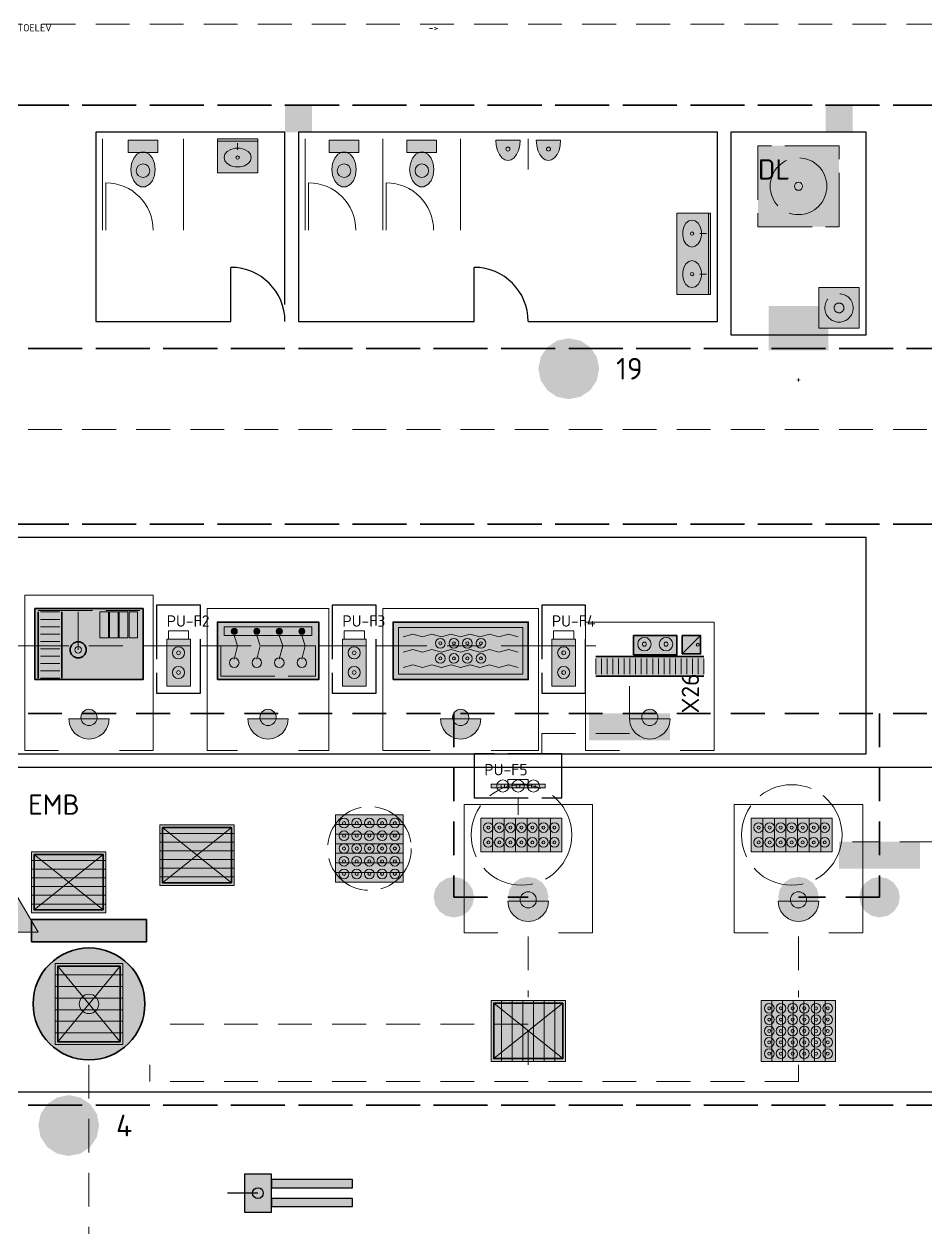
# Model space of a CAD drawing. Header units: millimetres. Extents: x 0 to 1189, y 0 to 841.
# Drawn here: x 534.7 to 601.4, y 494.9 to 584 of the extents above; entities that cross this region are included whole.
import ezdxf
from ezdxf.enums import TextEntityAlignment as Align

# ---------------------------------------------------------------- set-up
doc = ezdxf.new("R2010")
doc.units = ezdxf.units.MM
doc.linetypes.add('FLUJO-TRAZOS', pattern=[4, 2.5, -1.5])
doc.linetypes.add('IRAM-E-TRAZOS', pattern=[5, 4, -1])
for name, color, linetype, lineweight in [('A-ABERTURA', 7, 'CONTINUOUS', 25), ('A-COLUMNA', 7, 'CONTINUOUS', 50), ('A-EQUIPO-FINO', 8, 'CONTINUOUS', 13), ('A-EQUIPO-OCULTO', 8, 'IRAM-E-TRAZOS', 13), ('A-EQUIPO-RELLENO', 9, 'CONTINUOUS', 13), ('A-LOCAL', 7, 'CONTINUOUS', 25), ('A-OPERARIO', 6, 'CONTINUOUS', 18), ('A-SECTOR', 1, 'CONTINUOUS', 25), ('A-SECTOR-TXT', 1, 'CONTINUOUS', 25), ('A-SEGURIDAD', 1, 'IRAM-E-TRAZOS', 18), ('A-TEXTO', 7, 'CONTINUOUS', 18), ('A-VEHICULO', 40, 'CONTINUOUS', 25), ('F-PERSONAL', 6, 'FLUJO-TRAZOS', 35), ('F-RET', 8, 'FLUJO-TRAZOS', 18), ('S-INCENDIO', 1, 'CONTINUOUS', 25), ('S-SENAL', 7, 'CONTINUOUS', 18)]:
    doc.layers.add(name, color=color, linetype=linetype, lineweight=lineweight)
for name, color, linetype, lineweight, true_color in [('A-AREA-TRABAJO', 30, 'CONTINUOUS', 13, 0xeb963c), ('A-EQUIPO', 30, 'CONTINUOUS', 35, 0xe67800), ('A-MOBILIARIO', 8, 'CONTINUOUS', 18, 0x50505a), ('A-PASILLO', 2, 'IRAM-E-TRAZOS', 35, 0xd7a500), ('A-PULMON', 6, 'IRAM-E-TRAZOS', 25, 0xdc00c8), ('A-SENDA', 2, 'CONTINUOUS', 25, 0xd7a500)]:
    doc.layers.add(name, color=color, linetype=linetype, lineweight=lineweight, true_color=true_color)
doc.styles.add('ISO3098', font='isocpeur.ttf')

msp = doc.modelspace()

# ---------------------------------------------------------------- hatches: boundary and pattern name
at = {"layer": 'A-COLUMNA', "true_color": 0x000000}
h = msp.add_hatch(color=7, dxfattribs=at)
h.dxf.hatch_style = 1
h.paths.add_polyline_path([(554, 576), (556, 576), (556, 578), (554, 578)])
h = msp.add_hatch(color=7, dxfattribs=at)
h.dxf.hatch_style = 1
h.paths.add_polyline_path([(594, 576), (596, 576), (596, 578), (594, 578)])
at = {"layer": 'A-EQUIPO-RELLENO', "true_color": 0xf8f8fc}
h = msp.add_hatch(color=7, dxfattribs=at)
h.dxf.hatch_style = 1
h.paths.add_polyline_path([(549, 573), (552, 573), (552, 575.5), (549, 575.5)])
h = msp.add_hatch(color=7, dxfattribs=at)
h.dxf.hatch_style = 1
h.paths.add_polyline_path([(542.4, 574.5), (544.6, 574.5), (544.6, 575.4), (542.4, 575.4)])
h = msp.add_hatch(color=7, dxfattribs=at)
h.dxf.hatch_style = 1
h.paths.add_polyline_path([(557.275, 574.5), (559.475, 574.5), (559.475, 575.4), (557.275, 575.4)])
h = msp.add_hatch(color=7, dxfattribs=at)
h.dxf.hatch_style = 1
h.paths.add_polyline_path([(563.025, 574.5), (565.225, 574.5), (565.225, 575.4), (563.025, 575.4)])
h = msp.add_hatch(color=7, dxfattribs=at)
h.dxf.hatch_style = 1
h.paths.add_polyline_path([(571.4, 575.4), (571.369, 575.012), (571.279, 574.65), (571.136, 574.339), (570.95, 574.101), (570.733, 573.951), (570.5, 573.9), (570.267, 573.951), (570.05, 574.101), (569.864, 574.339), (569.721, 574.65), (569.631, 575.012), (569.6, 575.4)])
h = msp.add_hatch(color=7, dxfattribs=at)
h.dxf.hatch_style = 1
h.paths.add_polyline_path([(574.4, 575.4), (574.369, 575.012), (574.279, 574.65), (574.136, 574.339), (573.95, 574.101), (573.733, 573.951), (573.5, 573.9), (573.267, 573.951), (573.05, 574.101), (572.864, 574.339), (572.721, 574.65), (572.631, 575.012), (572.6, 575.4)])
at = {"layer": 'A-EQUIPO-RELLENO', "true_color": 0xd6ecd6}
h = msp.add_hatch(color=7, dxfattribs=at)
h.dxf.hatch_style = 1
h.paths.add_polyline_path([(589, 569), (595, 569), (595, 575), (589, 575)])
at = {"layer": 'A-EQUIPO-RELLENO', "true_color": 0xf8f8fc}
h = msp.add_hatch(color=7, dxfattribs=at)
h.dxf.hatch_style = 1
h.paths.add_polyline_path([(544.4, 573.25), (544.346, 573.695), (544.189, 574.086), (543.95, 574.376), (543.656, 574.53), (543.344, 574.53), (543.05, 574.376), (542.811, 574.086), (542.654, 573.695), (542.6, 573.25), (542.654, 572.805), (542.811, 572.414), (543.05, 572.124), (543.344, 571.97), (543.656, 571.97), (543.95, 572.124), (544.189, 572.414), (544.346, 572.805), (544.4, 573.25)])
h = msp.add_hatch(color=7, dxfattribs=at)
h.dxf.hatch_style = 1
h.paths.add_polyline_path([(559.275, 573.25), (559.221, 573.695), (559.064, 574.086), (558.825, 574.376), (558.531, 574.53), (558.219, 574.53), (557.925, 574.376), (557.686, 574.086), (557.529, 573.695), (557.475, 573.25), (557.529, 572.805), (557.686, 572.414), (557.925, 572.124), (558.219, 571.97), (558.531, 571.97), (558.825, 572.124), (559.064, 572.414), (559.221, 572.805), (559.275, 573.25)])
h = msp.add_hatch(color=7, dxfattribs=at)
h.dxf.hatch_style = 1
h.paths.add_polyline_path([(565.025, 573.25), (564.971, 573.695), (564.814, 574.086), (564.575, 574.376), (564.281, 574.53), (563.969, 574.53), (563.675, 574.376), (563.436, 574.086), (563.279, 573.695), (563.225, 573.25), (563.279, 572.805), (563.436, 572.414), (563.675, 572.124), (563.969, 571.97), (564.281, 571.97), (564.575, 572.124), (564.814, 572.414), (564.971, 572.805), (565.025, 573.25)])
h = msp.add_hatch(color=7, dxfattribs=at)
h.dxf.hatch_style = 1
h.paths.add_polyline_path([(583, 570), (583, 564), (585.5, 564), (585.5, 570)])
at = {"layer": 'A-EQUIPO-RELLENO', "true_color": 0xd6ecd6}
h = msp.add_hatch(color=7, dxfattribs=at)
h.dxf.hatch_style = 1
h.paths.add_polyline_path([(593.5, 564.5), (593.5, 561.5), (596.5, 561.5), (596.5, 564.5)])
at = {"layer": 'A-EQUIPO-RELLENO', "true_color": 0xeedec0}
h = msp.add_hatch(color=7, dxfattribs=at)
h.dxf.hatch_style = 1
h.paths.add_polyline_path([(535.5, 535.5), (543.5, 535.5), (543.5, 540.75), (535.5, 540.75)])
at = {"layer": 'A-EQUIPO-RELLENO', "true_color": 0xeeeeee}
h = msp.add_hatch(color=7, dxfattribs=at)
h.dxf.hatch_style = 1
h.paths.add_polyline_path([(535.75, 535.6), (537.5, 535.6), (537.5, 540.5), (535.75, 540.5)])
h = msp.add_hatch(color=7, dxfattribs=at)
h.dxf.hatch_style = 1
h.paths.add_polyline_path([(549, 535.5), (556.5, 535.5), (556.5, 539.75), (549, 539.75)])
at = {"layer": 'A-EQUIPO-RELLENO', "true_color": 0xe2e7ee}
h = msp.add_hatch(color=7, dxfattribs=at)
h.dxf.hatch_style = 1
h.paths.add_polyline_path([(549.5, 538.75), (556, 538.75), (556, 539.4), (549.5, 539.4)])
at = {"layer": 'A-EQUIPO-RELLENO', "true_color": 0xffffff}
h = msp.add_hatch(color=7, dxfattribs=at)
h.dxf.hatch_style = 1
h.paths.add_polyline_path([(550.475, 539.075), (550.467, 539.133), (550.445, 539.188), (550.409, 539.234), (550.362, 539.27), (550.308, 539.292), (550.25, 539.3), (550.192, 539.292), (550.138, 539.27), (550.091, 539.234), (550.055, 539.188), (550.033, 539.133), (550.025, 539.075), (550.033, 539.017), (550.055, 538.962), (550.091, 538.916), (550.138, 538.88), (550.192, 538.858), (550.25, 538.85), (550.308, 538.858), (550.362, 538.88), (550.409, 538.916), (550.445, 538.962), (550.467, 539.017)])
h = msp.add_hatch(color=7, dxfattribs=at)
h.dxf.hatch_style = 1
h.paths.add_polyline_path([(552.142, 539.075), (552.134, 539.133), (552.112, 539.188), (552.076, 539.234), (552.029, 539.27), (551.975, 539.292), (551.917, 539.3), (551.858, 539.292), (551.804, 539.27), (551.758, 539.234), (551.722, 539.188), (551.699, 539.133), (551.692, 539.075), (551.699, 539.017), (551.722, 538.962), (551.758, 538.916), (551.804, 538.88), (551.858, 538.858), (551.917, 538.85), (551.975, 538.858), (552.029, 538.88), (552.076, 538.916), (552.112, 538.962), (552.134, 539.017)])
h = msp.add_hatch(color=7, dxfattribs=at)
h.dxf.hatch_style = 1
h.paths.add_polyline_path([(553.808, 539.075), (553.801, 539.133), (553.778, 539.188), (553.742, 539.234), (553.696, 539.27), (553.642, 539.292), (553.583, 539.3), (553.525, 539.292), (553.471, 539.27), (553.424, 539.234), (553.388, 539.188), (553.366, 539.133), (553.358, 539.075), (553.366, 539.017), (553.388, 538.962), (553.424, 538.916), (553.471, 538.88), (553.525, 538.858), (553.583, 538.85), (553.642, 538.858), (553.696, 538.88), (553.742, 538.916), (553.778, 538.962), (553.801, 539.017)])
h = msp.add_hatch(color=7, dxfattribs=at)
h.dxf.hatch_style = 1
h.paths.add_polyline_path([(555.475, 539.075), (555.467, 539.133), (555.445, 539.188), (555.409, 539.234), (555.362, 539.27), (555.308, 539.292), (555.25, 539.3), (555.192, 539.292), (555.138, 539.27), (555.091, 539.234), (555.055, 539.188), (555.033, 539.133), (555.025, 539.075), (555.033, 539.017), (555.055, 538.962), (555.091, 538.916), (555.138, 538.88), (555.192, 538.858), (555.25, 538.85), (555.308, 538.858), (555.362, 538.88), (555.409, 538.916), (555.445, 538.962), (555.467, 539.017)])
at = {"layer": 'A-EQUIPO-RELLENO', "true_color": 0xcdd0d4}
h = msp.add_hatch(color=7, dxfattribs=at)
h.dxf.hatch_style = 1
h.paths.add_polyline_path([(562, 535.5), (572, 535.5), (572, 539.75), (562, 539.75)])
at = {"layer": 'A-EQUIPO-RELLENO', "true_color": 0xc8e1fa}
h = msp.add_hatch(color=7, dxfattribs=at)
h.dxf.hatch_style = 1
h.paths.add_polyline_path([(562.4, 535.9), (571.6, 535.9), (571.6, 539.35), (562.4, 539.35)])
at = {"layer": 'A-EQUIPO-RELLENO', "true_color": 0xfaf0fa}
h = msp.add_hatch(color=7, dxfattribs=at)
h.dxf.hatch_style = 1
h.paths.add_polyline_path([(545.25, 535), (547, 535), (547, 538.5), (545.25, 538.5)])
h = msp.add_hatch(color=7, dxfattribs=at)
h.dxf.hatch_style = 1
h.paths.add_polyline_path([(558.25, 535), (560, 535), (560, 538.5), (558.25, 538.5)])
h = msp.add_hatch(color=7, dxfattribs=at)
h.dxf.hatch_style = 1
h.paths.add_polyline_path([(573.75, 535), (575.5, 535), (575.5, 538.5), (573.75, 538.5)])
at = {"layer": 'A-EQUIPO-RELLENO', "true_color": 0xcdd0d4}
h = msp.add_hatch(color=7, dxfattribs=at)
h.dxf.hatch_style = 1
h.paths.add_polyline_path([(579.8, 537.32), (583, 537.32), (583, 538.75), (579.8, 538.75)])
h = msp.add_hatch(color=7, dxfattribs=at)
h.dxf.hatch_style = 1
h.paths.add_polyline_path([(583.4, 537.4), (584.75, 537.4), (584.75, 538.75), (583.4, 538.75)])
at = {"layer": 'A-EQUIPO-RELLENO', "true_color": 0xeeeeee}
h = msp.add_hatch(color=7, dxfattribs=at)
h.dxf.hatch_style = 1
h.paths.add_polyline_path([(577, 535.75), (585, 535.75), (585, 537.2), (577, 537.2)])
at = {"layer": 'A-EQUIPO-RELLENO', "true_color": 0xffffff}
h = msp.add_hatch(color=7, dxfattribs=at)
h.dxf.hatch_style = 1
h.paths.add_polyline_path([(540.1, 532.7), (540.08, 532.855), (540.02, 533), (539.924, 533.124), (539.8, 533.22), (539.655, 533.28), (539.5, 533.3), (539.345, 533.28), (539.2, 533.22), (539.076, 533.124), (538.98, 533), (538.92, 532.855), (538.9, 532.7), (538.92, 532.545), (538.98, 532.4), (539.076, 532.276), (539.2, 532.18), (539.345, 532.12), (539.5, 532.1), (539.655, 532.12), (539.8, 532.18), (539.924, 532.276), (540.02, 532.4), (540.08, 532.545)])
h = msp.add_hatch(color=7, dxfattribs=at)
h.dxf.hatch_style = 1
h.paths.add_polyline_path([(553.35, 532.7), (553.33, 532.855), (553.27, 533), (553.174, 533.124), (553.05, 533.22), (552.905, 533.28), (552.75, 533.3), (552.595, 533.28), (552.45, 533.22), (552.326, 533.124), (552.23, 533), (552.17, 532.855), (552.15, 532.7), (552.17, 532.545), (552.23, 532.4), (552.326, 532.276), (552.45, 532.18), (552.595, 532.12), (552.75, 532.1), (552.905, 532.12), (553.05, 532.18), (553.174, 532.276), (553.27, 532.4), (553.33, 532.545)])
h = msp.add_hatch(color=7, dxfattribs=at)
h.dxf.hatch_style = 1
h.paths.add_polyline_path([(567.6, 532.7), (567.58, 532.855), (567.52, 533), (567.424, 533.124), (567.3, 533.22), (567.155, 533.28), (567, 533.3), (566.845, 533.28), (566.7, 533.22), (566.576, 533.124), (566.48, 533), (566.42, 532.855), (566.4, 532.7), (566.42, 532.545), (566.48, 532.4), (566.576, 532.276), (566.7, 532.18), (566.845, 532.12), (567, 532.1), (567.155, 532.12), (567.3, 532.18), (567.424, 532.276), (567.52, 532.4), (567.58, 532.545)])
h = msp.add_hatch(color=7, dxfattribs=at)
h.dxf.hatch_style = 1
h.paths.add_polyline_path([(581.6, 532.7), (581.58, 532.855), (581.52, 533), (581.424, 533.124), (581.3, 533.22), (581.155, 533.28), (581, 533.3), (580.845, 533.28), (580.7, 533.22), (580.576, 533.124), (580.48, 533), (580.42, 532.855), (580.4, 532.7), (580.42, 532.545), (580.48, 532.4), (580.576, 532.276), (580.7, 532.18), (580.845, 532.12), (581, 532.1), (581.155, 532.12), (581.3, 532.18), (581.424, 532.276), (581.52, 532.4), (581.58, 532.545)])
at = {"layer": 'A-EQUIPO-RELLENO', "true_color": 0xfae1f5}
h = msp.add_hatch(color=7, dxfattribs=at)
h.dxf.hatch_style = 1
h.paths.add_polyline_path([(538, 532.6), (538.051, 532.212), (538.201, 531.85), (538.439, 531.539), (538.75, 531.301), (539.112, 531.151), (539.5, 531.1), (539.888, 531.151), (540.25, 531.301), (540.561, 531.539), (540.799, 531.85), (540.949, 532.212), (541, 532.6), (538, 532.6)])
h = msp.add_hatch(color=7, dxfattribs=at)
h.dxf.hatch_style = 1
h.paths.add_polyline_path([(551.25, 532.6), (551.301, 532.212), (551.451, 531.85), (551.689, 531.539), (552, 531.301), (552.362, 531.151), (552.75, 531.1), (553.138, 531.151), (553.5, 531.301), (553.811, 531.539), (554.049, 531.85), (554.199, 532.212), (554.25, 532.6), (551.25, 532.6)])
h = msp.add_hatch(color=7, dxfattribs=at)
h.dxf.hatch_style = 1
h.paths.add_polyline_path([(565.5, 532.6), (565.551, 532.212), (565.701, 531.85), (565.939, 531.539), (566.25, 531.301), (566.612, 531.151), (567, 531.1), (567.388, 531.151), (567.75, 531.301), (568.061, 531.539), (568.299, 531.85), (568.449, 532.212), (568.5, 532.6), (565.5, 532.6)])
h = msp.add_hatch(color=7, dxfattribs=at)
h.dxf.hatch_style = 1
h.paths.add_polyline_path([(579.5, 532.6), (579.551, 532.212), (579.701, 531.85), (579.939, 531.539), (580.25, 531.301), (580.612, 531.151), (581, 531.1), (581.388, 531.151), (581.75, 531.301), (582.061, 531.539), (582.299, 531.85), (582.449, 532.212), (582.5, 532.6), (579.5, 532.6)])
at = {"layer": 'A-EQUIPO-RELLENO', "true_color": 0xfaf0fa}
h = msp.add_hatch(color=7, dxfattribs=at)
h.dxf.hatch_style = 1
h.paths.add_polyline_path([(569.25, 527.75), (573.25, 527.75), (573.25, 527.5), (569.25, 527.5)])
at = {"layer": 'A-EQUIPO-RELLENO', "true_color": 0xeedec0}
h = msp.add_hatch(color=7, dxfattribs=at)
h.dxf.hatch_style = 1
h.paths.add_polyline_path([(550.25, 520.25), (550.25, 524.75), (544.75, 524.75), (544.75, 520.25)])
h = msp.add_hatch(color=7, dxfattribs=at)
h.dxf.hatch_style = 1
h.paths.add_polyline_path([(562.75, 520.5), (562.75, 525.5), (557.75, 525.5), (557.75, 520.5)])
h = msp.add_hatch(color=7, dxfattribs=at)
h.dxf.hatch_style = 1
h.paths.add_polyline_path([(568.5, 522.75), (574.5, 522.75), (574.5, 525.25), (568.5, 525.25)])
h = msp.add_hatch(color=7, dxfattribs=at)
h.dxf.hatch_style = 1
h.paths.add_polyline_path([(588.5, 522.75), (594.5, 522.75), (594.5, 525.25), (588.5, 525.25)])
h = msp.add_hatch(color=7, dxfattribs=at)
h.dxf.hatch_style = 1
h.paths.add_polyline_path([(540.75, 518.25), (540.75, 522.75), (535.25, 522.75), (535.25, 518.25)])
at = {"layer": 'A-EQUIPO-RELLENO', "true_color": 0xffffff}
h = msp.add_hatch(color=7, dxfattribs=at)
h.dxf.hatch_style = 1
h.paths.add_polyline_path([(572.6, 519.2), (572.58, 519.355), (572.52, 519.5), (572.424, 519.624), (572.3, 519.72), (572.155, 519.78), (572, 519.8), (571.845, 519.78), (571.7, 519.72), (571.576, 519.624), (571.48, 519.5), (571.42, 519.355), (571.4, 519.2), (571.42, 519.045), (571.48, 518.9), (571.576, 518.776), (571.7, 518.68), (571.845, 518.62), (572, 518.6), (572.155, 518.62), (572.3, 518.68), (572.424, 518.776), (572.52, 518.9), (572.58, 519.045)])
h = msp.add_hatch(color=7, dxfattribs=at)
h.dxf.hatch_style = 1
h.paths.add_polyline_path([(592.6, 519.2), (592.58, 519.355), (592.52, 519.5), (592.424, 519.624), (592.3, 519.72), (592.155, 519.78), (592, 519.8), (591.845, 519.78), (591.7, 519.72), (591.576, 519.624), (591.48, 519.5), (591.42, 519.355), (591.4, 519.2), (591.42, 519.045), (591.48, 518.9), (591.576, 518.776), (591.7, 518.68), (591.845, 518.62), (592, 518.6), (592.155, 518.62), (592.3, 518.68), (592.424, 518.776), (592.52, 518.9), (592.58, 519.045)])
at = {"layer": 'A-EQUIPO-RELLENO', "true_color": 0xfae1f5}
h = msp.add_hatch(color=7, dxfattribs=at)
h.dxf.hatch_style = 1
h.paths.add_polyline_path([(570.5, 519.1), (570.551, 518.712), (570.701, 518.35), (570.939, 518.039), (571.25, 517.801), (571.612, 517.651), (572, 517.6), (572.388, 517.651), (572.75, 517.801), (573.061, 518.039), (573.299, 518.35), (573.449, 518.712), (573.5, 519.1), (570.5, 519.1)])
h = msp.add_hatch(color=7, dxfattribs=at)
h.dxf.hatch_style = 1
h.paths.add_polyline_path([(590.5, 519.1), (590.551, 518.712), (590.701, 518.35), (590.939, 518.039), (591.25, 517.801), (591.612, 517.651), (592, 517.6), (592.388, 517.651), (592.75, 517.801), (593.061, 518.039), (593.299, 518.35), (593.449, 518.712), (593.5, 519.1), (590.5, 519.1)])
at = {"layer": 'A-EQUIPO-RELLENO', "true_color": 0xcdd0d4}
h = msp.add_hatch(color=7, dxfattribs=at)
h.dxf.hatch_style = 1
h.paths.add_polyline_path([(543.75, 516.1), (543.75, 517.75), (535.25, 517.75), (535.25, 516.1)])
at = {"layer": 'A-EQUIPO-RELLENO', "true_color": 0xeeeeee}
h = msp.add_hatch(color=7, dxfattribs=at)
h.dxf.hatch_style = 1
h.paths.add_polyline_path([(539.5, 515.64), (538.428, 515.499), (537.43, 515.085), (536.573, 514.427), (535.915, 513.57), (535.501, 512.572), (535.36, 511.5), (535.501, 510.428), (535.915, 509.43), (536.573, 508.573), (537.43, 507.915), (538.428, 507.501), (539.5, 507.36), (540.572, 507.501), (541.57, 507.915), (542.427, 508.573), (543.085, 509.43), (543.499, 510.428), (543.64, 511.5), (543.499, 512.572), (543.085, 513.57), (542.427, 514.427), (541.57, 515.085), (540.572, 515.499)])
at = {"layer": 'A-EQUIPO-RELLENO', "true_color": 0xeedec0}
h = msp.add_hatch(color=7, dxfattribs=at)
h.dxf.hatch_style = 1
h.paths.add_polyline_path([(542, 508.5), (542, 514.5), (537, 514.5), (537, 508.5)])
h = msp.add_hatch(color=7, dxfattribs=at)
h.dxf.hatch_style = 1
h.paths.add_polyline_path([(574.75, 511.75), (569.25, 511.75), (569.25, 507.25), (574.75, 507.25)])
h = msp.add_hatch(color=7, dxfattribs=at)
h.dxf.hatch_style = 1
h.paths.add_polyline_path([(594.75, 511.75), (589.25, 511.75), (589.25, 507.25), (594.75, 507.25)])
at = {"layer": 'A-EQUIPO-RELLENO', "true_color": 0xffe696}
h = msp.add_hatch(color=7, dxfattribs=at)
h.dxf.hatch_style = 1
h.paths.add_polyline_path([(551, 496.1), (553, 496.1), (553, 498.9), (551, 498.9)])
at = {"layer": 'A-EQUIPO-RELLENO', "true_color": 0x969ba0}
h = msp.add_hatch(color=7, dxfattribs=at)
h.dxf.hatch_style = 1
h.paths.add_polyline_path([(553, 497.9), (559, 497.9), (559, 498.5), (553, 498.5)])
h = msp.add_hatch(color=7, dxfattribs=at)
h.dxf.hatch_style = 1
h.paths.add_polyline_path([(553, 496.5), (559, 496.5), (559, 497.1), (553, 497.1)])
at = {"layer": 'A-SENDA', "true_color": 0xd7a500}
h = msp.add_hatch(color=7, dxfattribs=at)
h.dxf.hatch_style = 1
h.paths.add_polyline_path([(576.5, 531), (582.5, 531), (582.5, 533), (576.5, 533)])
h = msp.add_hatch(color=7, dxfattribs=at)
h.dxf.hatch_style = 1
h.paths.add_polyline_path([(595, 521.5), (601, 521.5), (601, 523.5), (595, 523.5)])
at = {"layer": 'F-PERSONAL', "true_color": 0xc800aa}
h = msp.add_hatch(color=7, dxfattribs=at)
h.dxf.hatch_style = 1
h.paths.add_polyline_path([(568, 519.4), (567.886, 519.974), (567.561, 520.461), (567.074, 520.786), (566.5, 520.9), (565.926, 520.786), (565.439, 520.461), (565.114, 519.974), (565, 519.4), (565.114, 518.826), (565.439, 518.339), (565.926, 518.014), (566.5, 517.9), (567.074, 518.014), (567.561, 518.339), (567.886, 518.826)])
h = msp.add_hatch(color=7, dxfattribs=at)
h.dxf.hatch_style = 1
h.paths.add_polyline_path([(573.5, 519.4), (573.386, 519.974), (573.061, 520.461), (572.574, 520.786), (572, 520.9), (571.426, 520.786), (570.939, 520.461), (570.614, 519.974), (570.5, 519.4), (570.614, 518.826), (570.939, 518.339), (571.426, 518.014), (572, 517.9), (572.574, 518.014), (573.061, 518.339), (573.386, 518.826)])
h = msp.add_hatch(color=7, dxfattribs=at)
h.dxf.hatch_style = 1
h.paths.add_polyline_path([(593.5, 519.4), (593.386, 519.974), (593.061, 520.461), (592.574, 520.786), (592, 520.9), (591.426, 520.786), (590.939, 520.461), (590.614, 519.974), (590.5, 519.4), (590.614, 518.826), (590.939, 518.339), (591.426, 518.014), (592, 517.9), (592.574, 518.014), (593.061, 518.339), (593.386, 518.826)])
h = msp.add_hatch(color=7, dxfattribs=at)
h.dxf.hatch_style = 1
h.paths.add_polyline_path([(599.5, 519.4), (599.386, 519.974), (599.061, 520.461), (598.574, 520.786), (598, 520.9), (597.426, 520.786), (596.939, 520.461), (596.614, 519.974), (596.5, 519.4), (596.614, 518.826), (596.939, 518.339), (597.426, 518.014), (598, 517.9), (598.574, 518.014), (599.061, 518.339), (599.386, 518.826)])
at = {"layer": 'S-INCENDIO', "true_color": 0xd20000}
h = msp.add_hatch(color=7, dxfattribs=at)
h.dxf.hatch_style = 1
h.paths.add_polyline_path([(577.25, 558.5), (577.079, 559.361), (576.591, 560.091), (575.861, 560.579), (575, 560.75), (574.139, 560.579), (573.409, 560.091), (572.921, 559.361), (572.75, 558.5), (572.921, 557.639), (573.409, 556.909), (574.139, 556.421), (575, 556.25), (575.861, 556.421), (576.591, 556.909), (577.079, 557.639)])
h = msp.add_hatch(color=7, dxfattribs=at)
h.dxf.hatch_style = 1
h.paths.add_polyline_path([(540.25, 502.5), (540.079, 503.361), (539.591, 504.091), (538.861, 504.579), (538, 504.75), (537.139, 504.579), (536.409, 504.091), (535.921, 503.361), (535.75, 502.5), (535.921, 501.639), (536.409, 500.909), (537.139, 500.421), (538, 500.25), (538.861, 500.421), (539.591, 500.909), (540.079, 501.639)])
at = {"layer": 'S-SENAL', "true_color": 0x008c46}
h = msp.add_hatch(color=7, dxfattribs=at)
h.dxf.hatch_style = 1
h.paths.add_polyline_path([(589.8, 559.85), (594.2, 559.85), (594.2, 563.15), (589.8, 563.15)])
at = {"layer": 'S-SENAL', "true_color": 0xfac800}
h = msp.add_hatch(color=7, dxfattribs=at)
h.dxf.hatch_style = 1
h.paths.add_polyline_path([(530.25, 516.8), (535.75, 516.8), (533, 521.475)])

# ---------------------------------------------------------------- linework, layer by layer
at = {"layer": 'A-ABERTURA'}
for p, q in [((550, 562), (550, 566)), ((568, 562), (568, 566))]:
    msp.add_line(p, q, dxfattribs=at)
for centre in [(550, 562), (568, 562)]:
    msp.add_arc(centre, 4, 0, 90, dxfattribs=at)
at = {"layer": 'A-AREA-TRABAJO'}
for p, q in [((534.75, 530.25), (537.25, 530.25)), ((541.75, 530.25), (544.25, 530.25)), ((548.25, 530.25), (550.5, 530.25)), ((555, 530.25), (557.25, 530.25)), ((561.25, 530.25), (564.75, 530.25)), ((569.25, 530.25), (572.75, 530.25)), ((576.25, 530.25), (578.75, 530.25)), ((583.25, 530.25), (585.75, 530.25)), ((567.25, 516.75), (569.75, 516.75)), ((574.25, 516.75), (576.75, 516.75)), ((587.25, 516.75), (589.75, 516.75)), ((594.25, 516.75), (596.75, 516.75))]:
    msp.add_line(p, q, dxfattribs=at)
for points in [[(534.75, 530.25), (534.75, 541.75), (544.25, 541.75), (544.25, 530.25)], [(548.25, 530.25), (548.25, 540.75), (557.25, 540.75), (557.25, 530.25)], [(561.25, 530.25), (561.25, 540.75), (572.75, 540.75), (572.75, 530.25)], [(576.25, 530.25), (576.25, 539.75), (585.75, 539.75), (585.75, 530.25)], [(567.25, 516.75), (567.25, 526.25), (576.75, 526.25), (576.75, 516.75)], [(587.25, 516.75), (587.25, 526.25), (596.75, 526.25), (596.75, 516.75)]]:
    msp.add_lwpolyline(points, dxfattribs=at)
at = {"layer": 'A-EQUIPO'}
for p, q in [((535.75, 535.6), (535.75, 540.5)), ((537.5, 535.6), (537.5, 540.5)), ((577, 537.2), (585, 537.2)), ((577, 535.75), (585, 535.75))]:
    msp.add_line(p, q, dxfattribs=at)
for points in [[(535.5, 535.5), (543.5, 535.5), (543.5, 540.75), (535.5, 540.75)], [(549, 535.5), (556.5, 535.5), (556.5, 539.75), (549, 539.75)], [(562, 535.5), (572, 535.5), (572, 539.75), (562, 539.75)], [(579.8, 537.32), (583, 537.32), (583, 538.75), (579.8, 538.75)], [(583.4, 537.4), (584.75, 537.4), (584.75, 538.75), (583.4, 538.75)], [(550.05, 520.45), (550.05, 524.55), (544.95, 524.55), (544.95, 520.45)], [(540.55, 518.45), (540.55, 522.55), (535.45, 522.55), (535.45, 518.45)], [(543.75, 516.1), (543.75, 517.75), (535.25, 517.75), (535.25, 516.1)], [(541.8, 508.7), (541.8, 514.3), (537.2, 514.3), (537.2, 508.7)], [(574.55, 511.55), (569.45, 511.55), (569.45, 507.45), (574.55, 507.45)]]:
    msp.add_lwpolyline(points, close=True, dxfattribs=at)
for centre, radius in [((538.7, 537.7), 0.6), ((539.5, 511.5), 4.14)]:
    msp.add_circle(centre, radius, dxfattribs=at)
at = {"layer": 'A-EQUIPO-FINO'}
for p, q in [((549, 575.35), (552, 575.35)), ((550.5, 574.7), (550.5, 575.2)), ((540.75, 568.75), (540.75, 572.25)), ((555.75, 568.75), (555.75, 572.25)), ((561.5, 568.75), (561.5, 572.25)), ((585.35, 570), (585.35, 564)), ((584.7, 568.5), (585.2, 568.5)), ((584.7, 565.5), (585.2, 565.5)), ((535.9, 540.5), (537.35, 540.5)), ((535.9, 539.956), (537.35, 539.956)), ((535.9, 539.411), (537.35, 539.411)), ((550.074, 539.075), (550.025, 539.075)), ((550.126, 539.199), (550.091, 539.234)), ((550.126, 538.951), (550.091, 538.916)), ((550.25, 539.25), (550.25, 539.3)), ((550.25, 539.075), (550.408, 539.188)), ((550.374, 539.199), (550.409, 539.234)), ((550.374, 538.951), (550.409, 538.916)), ((550.425, 539.075), (550.475, 539.075)), ((551.741, 539.075), (551.692, 539.075)), ((551.793, 539.199), (551.758, 539.234)), ((551.793, 538.951), (551.758, 538.916)), ((551.917, 539.25), (551.917, 539.3)), ((551.917, 539.075), (552.074, 539.188)), ((552.041, 539.199), (552.076, 539.234)), ((552.041, 538.951), (552.076, 538.916)), ((552.092, 539.075), (552.142, 539.075)), ((553.408, 539.075), (553.358, 539.075)), ((553.459, 539.199), (553.424, 539.234)), ((553.459, 538.951), (553.424, 538.916)), ((553.583, 539.25), (553.583, 539.3)), ((553.583, 539.075), (553.741, 539.188)), ((553.707, 539.199), (553.742, 539.234)), ((553.707, 538.951), (553.742, 538.916)), ((553.759, 539.075), (553.808, 539.075)), ((555.074, 539.075), (555.025, 539.075)), ((555.126, 539.199), (555.091, 539.234)), ((555.126, 538.951), (555.091, 538.916)), ((555.25, 539.25), (555.25, 539.3)), ((555.25, 539.075), (555.407, 539.188)), ((555.374, 539.199), (555.409, 539.234)), ((555.374, 538.951), (555.409, 538.916)), ((555.425, 539.075), (555.475, 539.075)), ((535.9, 538.867), (537.35, 538.867)), ((535.9, 538.322), (537.35, 538.322)), ((583.4, 537.4), (584.75, 538.75)), ((535.9, 537.778), (537.35, 537.778)), ((535.9, 537.233), (537.35, 537.233)), ((535.9, 536.689), (537.35, 536.689)), ((577, 535.9), (577, 537.05)), ((577.421, 535.9), (577.421, 537.05)), ((577.842, 535.9), (577.842, 537.05)), ((578.263, 535.9), (578.263, 537.05)), ((578.684, 535.9), (578.684, 537.05)), ((579.105, 535.9), (579.105, 537.05)), ((579.526, 535.9), (579.526, 537.05)), ((579.947, 535.9), (579.947, 537.05)), ((580.368, 535.9), (580.368, 537.05)), ((580.789, 535.9), (580.789, 537.05)), ((581.211, 535.9), (581.211, 537.05)), ((581.632, 535.9), (581.632, 537.05)), ((582.053, 535.9), (582.053, 537.05)), ((582.474, 535.9), (582.474, 537.05)), ((582.895, 535.9), (582.895, 537.05)), ((583.316, 535.9), (583.316, 537.05)), ((583.737, 535.9), (583.737, 537.05)), ((584.158, 535.9), (584.158, 537.05)), ((584.579, 535.9), (584.579, 537.05)), ((585, 535.9), (585, 537.05)), ((535.9, 536.144), (537.35, 536.144)), ((535.9, 535.6), (537.35, 535.6)), ((562.75, 524.786), (557.75, 524.786)), ((569.357, 522.75), (569.357, 525.25)), ((570.214, 522.75), (570.214, 525.25)), ((571.071, 522.75), (571.071, 525.25)), ((571.929, 522.75), (571.929, 525.25)), ((572.786, 522.75), (572.786, 525.25)), ((573.643, 522.75), (573.643, 525.25)), ((589.357, 522.75), (589.357, 525.25)), ((590.214, 522.75), (590.214, 525.25)), ((591.071, 522.75), (591.071, 525.25)), ((591.929, 522.75), (591.929, 525.25)), ((592.786, 522.75), (592.786, 525.25)), ((593.643, 522.75), (593.643, 525.25)), ((550.25, 524.107), (544.75, 524.107)), ((550.05, 520.45), (544.95, 524.55)), ((544.95, 520.45), (550.05, 524.55)), ((562.75, 524.071), (557.75, 524.071)), ((550.25, 523.464), (544.75, 523.464)), ((562.75, 523.357), (557.75, 523.357)), ((540.75, 522.107), (535.25, 522.107)), ((540.55, 518.45), (535.45, 522.55)), ((535.45, 518.45), (540.55, 522.55)), ((550.25, 522.821), (544.75, 522.821)), ((550.25, 522.179), (544.75, 522.179)), ((562.75, 522.643), (557.75, 522.643)), ((540.75, 521.464), (535.25, 521.464)), ((550.25, 521.536), (544.75, 521.536)), ((562.75, 521.929), (557.75, 521.929)), ((562.75, 521.214), (557.75, 521.214)), ((540.75, 520.821), (535.25, 520.821)), ((550.25, 520.893), (544.75, 520.893)), ((540.75, 520.179), (535.25, 520.179)), ((540.75, 519.536), (535.25, 519.536)), ((540.75, 518.893), (535.25, 518.893)), ((541.8, 508.7), (537.2, 514.3)), ((537.2, 508.7), (541.8, 514.3)), ((542, 513.643), (537, 513.643)), ((542, 512.786), (537, 512.786)), ((542, 511.929), (537, 511.929)), ((574.55, 511.55), (569.45, 507.45)), ((574.55, 507.45), (569.45, 511.55)), ((570.036, 511.75), (570.036, 507.25)), ((570.821, 511.75), (570.821, 507.25)), ((571.607, 511.75), (571.607, 507.25)), ((572.393, 511.75), (572.393, 507.25)), ((573.179, 511.75), (573.179, 507.25)), ((573.964, 511.75), (573.964, 507.25)), ((590.036, 511.75), (590.036, 507.25)), ((590.821, 511.75), (590.821, 507.25)), ((591.607, 511.75), (591.607, 507.25)), ((592.393, 511.75), (592.393, 507.25)), ((593.179, 511.75), (593.179, 507.25)), ((593.964, 511.75), (593.964, 507.25)), ((542, 511.071), (537, 511.071)), ((542, 510.214), (537, 510.214)), ((542, 509.357), (537, 509.357))]:
    msp.add_line(p, q, dxfattribs=at)
for points in [[(540.3, 538.6), (540.94, 538.6), (540.94, 540.5), (540.3, 540.5)], [(541.02, 538.6), (541.66, 538.6), (541.66, 540.5), (541.02, 540.5)], [(541.74, 538.6), (542.38, 538.6), (542.38, 540.5), (541.74, 540.5)], [(542.46, 538.6), (543.1, 538.6), (543.1, 540.5), (542.46, 540.5)], [(549.5, 538.75), (556, 538.75), (556, 539.4), (549.5, 539.4)], [(562.4, 535.9), (571.6, 535.9), (571.6, 539.35), (562.4, 539.35)], [(550.25, 520.25), (550.25, 524.75), (544.75, 524.75), (544.75, 520.25)], [(562.75, 520.5), (562.75, 525.5), (557.75, 525.5), (557.75, 520.5)], [(568.5, 522.75), (574.5, 522.75), (574.5, 525.25), (568.5, 525.25)], [(588.5, 522.75), (594.5, 522.75), (594.5, 525.25), (588.5, 525.25)], [(540.75, 518.25), (540.75, 522.75), (535.25, 522.75), (535.25, 518.25)], [(542, 508.5), (542, 514.5), (537, 514.5), (537, 508.5)], [(574.75, 511.75), (569.25, 511.75), (569.25, 507.25), (574.75, 507.25)], [(594.75, 511.75), (589.25, 511.75), (589.25, 507.25), (594.75, 507.25)]]:
    msp.add_lwpolyline(points, close=True, dxfattribs=at)
for centre, radius in [((570.5, 574.75), 0.15), ((573.5, 574.75), 0.15), ((550.5, 574.125), 0.125), ((543.5, 573.15), 0.5), ((558.375, 573.15), 0.5), ((564.125, 573.15), 0.5), ((592, 572), 0.3), ((584.125, 568.5), 0.125), ((584.125, 565.5), 0.125), ((550.25, 539.075), 0.225), ((551.917, 539.075), 0.225), ((553.583, 539.075), 0.225), ((555.25, 539.075), 0.225), ((565.5, 538.188), 0.36), ((565.5, 538.188), 0.112), ((566.5, 538.188), 0.36), ((566.5, 538.188), 0.112), ((567.5, 538.188), 0.36), ((567.5, 538.188), 0.112), ((568.5, 538.188), 0.36), ((568.5, 538.188), 0.112), ((580.6, 538.12), 0.5), ((580.6, 538.12), 0.15), ((582.2, 538.12), 0.5), ((582.2, 538.12), 0.15), ((584.548, 538.075), 0.108), ((538.7, 537.7), 0.25), ((546.125, 537.475), 0.45), ((546.125, 537.475), 0.14), ((559.125, 537.475), 0.45), ((559.125, 537.475), 0.14), ((565.5, 537.062), 0.36), ((565.5, 537.062), 0.112), ((566.5, 537.062), 0.36), ((566.5, 537.062), 0.112), ((567.5, 537.062), 0.36), ((567.5, 537.062), 0.112), ((568.5, 537.062), 0.36), ((568.5, 537.062), 0.112), ((574.625, 537.475), 0.45), ((574.625, 537.475), 0.14), ((546.125, 536.025), 0.45), ((550.25, 536.75), 0.35), ((551.917, 536.75), 0.35), ((553.583, 536.75), 0.35), ((555.25, 536.75), 0.35), ((559.125, 536.025), 0.45), ((574.625, 536.025), 0.45), ((546.125, 536.025), 0.14), ((559.125, 536.025), 0.14), ((574.625, 536.025), 0.14), ((570.117, 527.625), 0.45), ((570.117, 527.625), 0.14), ((571.25, 527.625), 0.45), ((571.25, 527.625), 0.14), ((572.383, 527.625), 0.45), ((572.383, 527.625), 0.14), ((558.37, 524.88), 0.36), ((558.37, 524.88), 0.112), ((559.31, 524.88), 0.36), ((559.31, 524.88), 0.112), ((560.25, 524.88), 0.36), ((560.25, 524.88), 0.112), ((561.19, 524.88), 0.36), ((561.19, 524.88), 0.112), ((562.13, 524.88), 0.36), ((562.13, 524.88), 0.112), ((569.057, 524.55), 0.36), ((569.871, 524.55), 0.36), ((570.686, 524.55), 0.36), ((571.5, 524.55), 0.36), ((572.314, 524.55), 0.36), ((573.129, 524.55), 0.36), ((573.943, 524.55), 0.36), ((589.057, 524.55), 0.36), ((589.871, 524.55), 0.36), ((590.686, 524.55), 0.36), ((591.5, 524.55), 0.36), ((592.314, 524.55), 0.36), ((593.129, 524.55), 0.36), ((593.943, 524.55), 0.36), ((558.37, 523.94), 0.36), ((558.37, 523.94), 0.112), ((559.31, 523.94), 0.36), ((559.31, 523.94), 0.112), ((560.25, 523.94), 0.36), ((560.25, 523.94), 0.112), ((561.19, 523.94), 0.36), ((561.19, 523.94), 0.112), ((562.13, 523.94), 0.36), ((562.13, 523.94), 0.112), ((569.057, 523.45), 0.36), ((569.057, 524.55), 0.112), ((569.871, 523.45), 0.36), ((569.871, 524.55), 0.112), ((570.686, 523.45), 0.36), ((570.686, 524.55), 0.112), ((571.5, 523.45), 0.36), ((571.5, 524.55), 0.112), ((572.314, 523.45), 0.36), ((572.314, 524.55), 0.112), ((573.129, 523.45), 0.36), ((573.129, 524.55), 0.112), ((573.943, 523.45), 0.36), ((573.943, 524.55), 0.112), ((589.057, 523.45), 0.36), ((589.057, 524.55), 0.112), ((589.871, 523.45), 0.36), ((589.871, 524.55), 0.112), ((590.686, 523.45), 0.36), ((590.686, 524.55), 0.112), ((591.5, 523.45), 0.36), ((591.5, 524.55), 0.112), ((592.314, 523.45), 0.36), ((592.314, 524.55), 0.112), ((593.129, 523.45), 0.36), ((593.129, 524.55), 0.112), ((593.943, 523.45), 0.36), ((593.943, 524.55), 0.112), ((558.37, 523), 0.36), ((558.37, 523), 0.112), ((559.31, 523), 0.36), ((559.31, 523), 0.112), ((560.25, 523), 0.36), ((560.25, 523), 0.112), ((561.19, 523), 0.36), ((561.19, 523), 0.112), ((562.13, 523), 0.36), ((562.13, 523), 0.112), ((569.057, 523.45), 0.112), ((569.871, 523.45), 0.112), ((570.686, 523.45), 0.112), ((571.5, 523.45), 0.112), ((572.314, 523.45), 0.112), ((573.129, 523.45), 0.112), ((573.943, 523.45), 0.112), ((589.057, 523.45), 0.112), ((589.871, 523.45), 0.112), ((590.686, 523.45), 0.112), ((591.5, 523.45), 0.112), ((592.314, 523.45), 0.112), ((593.129, 523.45), 0.112), ((593.943, 523.45), 0.112), ((558.37, 522.06), 0.36), ((558.37, 522.06), 0.112), ((559.31, 522.06), 0.36), ((559.31, 522.06), 0.112), ((560.25, 522.06), 0.36), ((560.25, 522.06), 0.112), ((561.19, 522.06), 0.36), ((561.19, 522.06), 0.112), ((562.13, 522.06), 0.36), ((562.13, 522.06), 0.112), ((558.37, 521.12), 0.36), ((558.37, 521.12), 0.112), ((559.31, 521.12), 0.36), ((559.31, 521.12), 0.112), ((560.25, 521.12), 0.36), ((560.25, 521.12), 0.112), ((561.19, 521.12), 0.36), ((561.19, 521.12), 0.112), ((562.13, 521.12), 0.36), ((562.13, 521.12), 0.112), ((539.5, 511.5), 0.72), ((589.833, 511.18), 0.36), ((590.7, 511.18), 0.36), ((591.567, 511.18), 0.36), ((592.433, 511.18), 0.36), ((593.3, 511.18), 0.36), ((594.167, 511.18), 0.36), ((589.833, 510.34), 0.36), ((589.833, 511.18), 0.112), ((589.833, 510.34), 0.112), ((590.7, 510.34), 0.36), ((590.7, 511.18), 0.112), ((590.7, 510.34), 0.112), ((591.567, 510.34), 0.36), ((591.567, 511.18), 0.112), ((591.567, 510.34), 0.112), ((592.433, 510.34), 0.36), ((592.433, 511.18), 0.112), ((592.433, 510.34), 0.112), ((593.3, 510.34), 0.36), ((593.3, 511.18), 0.112), ((593.3, 510.34), 0.112), ((594.167, 510.34), 0.36), ((594.167, 511.18), 0.112), ((594.167, 510.34), 0.112), ((589.833, 509.5), 0.36), ((589.833, 509.5), 0.112), ((590.7, 509.5), 0.36), ((590.7, 509.5), 0.112), ((591.567, 509.5), 0.36), ((591.567, 509.5), 0.112), ((592.433, 509.5), 0.36), ((592.433, 509.5), 0.112), ((593.3, 509.5), 0.36), ((593.3, 509.5), 0.112), ((594.167, 509.5), 0.36), ((594.167, 509.5), 0.112), ((589.833, 508.66), 0.36), ((589.833, 508.66), 0.112), ((590.7, 508.66), 0.36), ((590.7, 508.66), 0.112), ((591.567, 508.66), 0.36), ((591.567, 508.66), 0.112), ((592.433, 508.66), 0.36), ((592.433, 508.66), 0.112), ((593.3, 508.66), 0.36), ((593.3, 508.66), 0.112), ((594.167, 508.66), 0.36), ((594.167, 508.66), 0.112), ((589.833, 507.82), 0.36), ((589.833, 507.82), 0.112), ((590.7, 507.82), 0.36), ((590.7, 507.82), 0.112), ((591.567, 507.82), 0.36), ((591.567, 507.82), 0.112), ((592.433, 507.82), 0.36), ((592.433, 507.82), 0.112), ((593.3, 507.82), 0.36), ((593.3, 507.82), 0.112), ((594.167, 507.82), 0.36), ((594.167, 507.82), 0.112)]:
    msp.add_circle(centre, radius, dxfattribs=at)
for centre in [(540.75, 568.75), (555.75, 568.75), (561.5, 568.75)]:
    msp.add_arc(centre, 3.5, 0, 90, dxfattribs=at)
at = {"layer": 'A-EQUIPO-OCULTO'}
for p, q in [((535.75, 540.6), (543.25, 540.6)), ((538.7, 537.7), (538.7, 540.5))]:
    msp.add_line(p, q, dxfattribs=at)
for points in [[(550.25, 538.75), (550.5, 538), (550.25, 537)], [(551.917, 538.75), (552.167, 538), (551.917, 537)], [(553.583, 538.75), (553.833, 538), (553.583, 537)], [(555.25, 538.75), (555.5, 538), (555.25, 537)], [(562.75, 538.65), (563.458, 538.85), (564.167, 538.65), (564.875, 538.85), (565.583, 538.65), (566.292, 538.85), (567, 538.65), (567.708, 538.85), (568.417, 538.65), (569.125, 538.85), (569.833, 538.65), (570.542, 538.85), (571.25, 538.65)], [(562.75, 537.525), (563.458, 537.725), (564.167, 537.525), (564.875, 537.725), (565.583, 537.525), (566.292, 537.725), (567, 537.525), (567.708, 537.725), (568.417, 537.525), (569.125, 537.725), (569.833, 537.525), (570.542, 537.725), (571.25, 537.525)], [(562.75, 536.4), (563.458, 536.6), (564.167, 536.4), (564.875, 536.6), (565.583, 536.4), (566.292, 536.6), (567, 536.4), (567.708, 536.6), (568.417, 536.4), (569.125, 536.6), (569.833, 536.4), (570.542, 536.6), (571.25, 536.4)]]:
    msp.add_lwpolyline(points, dxfattribs=at)
for centre, radius in [((571.5, 524), 3.72), ((591.5, 524), 3.72), ((560.25, 523), 3.1)]:
    msp.add_circle(centre, radius, dxfattribs=at)
at = {"layer": 'A-LOCAL'}
for p, q in [((554, 576), (540, 576)), ((540, 576), (540, 562)), ((554, 563.25), (554, 576)), ((586, 576), (555, 576)), ((555, 576), (555, 562)), ((586, 562), (586, 576)), ((540, 562), (550, 562)), ((555, 562), (568, 562)), ((572, 562), (586, 562))]:
    msp.add_line(p, q, dxfattribs=at)
at = {"layer": 'A-MOBILIARIO'}
for p, q in [((540.5, 568.75), (540.5, 575.5)), ((546.5, 568.75), (546.5, 575.5)), ((555.5, 568.75), (555.5, 575.5)), ((561.25, 568.75), (561.25, 575.5)), ((561.25, 568.75), (561.25, 575.5)), ((567, 568.75), (567, 575.5)), ((572, 575.5), (572, 573.25))]:
    msp.add_line(p, q, dxfattribs=at)
for points in [[(549, 573), (552, 573), (552, 575.5), (549, 575.5)], [(542.4, 574.5), (544.6, 574.5), (544.6, 575.4), (542.4, 575.4)], [(551.5, 574.125), (551.44, 574.364), (551.266, 574.575), (551, 574.731), (550.674, 574.814), (550.326, 574.814), (550, 574.731), (549.734, 574.575), (549.56, 574.364), (549.5, 574.125), (549.56, 573.886), (549.734, 573.675), (550, 573.519), (550.326, 573.436), (550.674, 573.436), (551, 573.519), (551.266, 573.675), (551.44, 573.886), (551.5, 574.125)], [(557.275, 574.5), (559.475, 574.5), (559.475, 575.4), (557.275, 575.4)], [(563.025, 574.5), (565.225, 574.5), (565.225, 575.4), (563.025, 575.4)], [(571.4, 575.4), (571.369, 575.012), (571.279, 574.65), (571.136, 574.339), (570.95, 574.101), (570.733, 573.951), (570.5, 573.9), (570.267, 573.951), (570.05, 574.101), (569.864, 574.339), (569.721, 574.65), (569.631, 575.012), (569.6, 575.4)], [(574.4, 575.4), (574.369, 575.012), (574.279, 574.65), (574.136, 574.339), (573.95, 574.101), (573.733, 573.951), (573.5, 573.9), (573.267, 573.951), (573.05, 574.101), (572.864, 574.339), (572.721, 574.65), (572.631, 575.012), (572.6, 575.4)], [(544.4, 573.25), (544.346, 573.695), (544.189, 574.086), (543.95, 574.376), (543.656, 574.53), (543.344, 574.53), (543.05, 574.376), (542.811, 574.086), (542.654, 573.695), (542.6, 573.25), (542.654, 572.805), (542.811, 572.414), (543.05, 572.124), (543.344, 571.97), (543.656, 571.97), (543.95, 572.124), (544.189, 572.414), (544.346, 572.805), (544.4, 573.25)], [(559.275, 573.25), (559.221, 573.695), (559.064, 574.086), (558.825, 574.376), (558.531, 574.53), (558.219, 574.53), (557.925, 574.376), (557.686, 574.086), (557.529, 573.695), (557.475, 573.25), (557.529, 572.805), (557.686, 572.414), (557.925, 572.124), (558.219, 571.97), (558.531, 571.97), (558.825, 572.124), (559.064, 572.414), (559.221, 572.805), (559.275, 573.25)], [(565.025, 573.25), (564.971, 573.695), (564.814, 574.086), (564.575, 574.376), (564.281, 574.53), (563.969, 574.53), (563.675, 574.376), (563.436, 574.086), (563.279, 573.695), (563.225, 573.25), (563.279, 572.805), (563.436, 572.414), (563.675, 572.124), (563.969, 571.97), (564.281, 571.97), (564.575, 572.124), (564.814, 572.414), (564.971, 572.805), (565.025, 573.25)], [(583, 570), (583, 564), (585.5, 564), (585.5, 570)], [(584.125, 567.5), (584.364, 567.56), (584.575, 567.734), (584.731, 568), (584.814, 568.326), (584.814, 568.674), (584.731, 569), (584.575, 569.266), (584.364, 569.44), (584.125, 569.5), (583.886, 569.44), (583.675, 569.266), (583.519, 569), (583.436, 568.674), (583.436, 568.326), (583.519, 568), (583.675, 567.734), (583.886, 567.56), (584.125, 567.5)], [(584.125, 564.5), (584.364, 564.56), (584.575, 564.734), (584.731, 565), (584.814, 565.326), (584.814, 565.674), (584.731, 566), (584.575, 566.266), (584.364, 566.44), (584.125, 566.5), (583.886, 566.44), (583.675, 566.266), (583.519, 566), (583.436, 565.674), (583.436, 565.326), (583.519, 565), (583.675, 564.734), (583.886, 564.56), (584.125, 564.5)]]:
    msp.add_lwpolyline(points, close=True, dxfattribs=at)
at = {"layer": 'A-OPERARIO'}
for p, q in [((545.375, 538.5), (545.375, 539.1)), ((545.375, 539.1), (546.875, 539.1)), ((546.875, 538.5), (546.875, 539.1)), ((558.375, 538.5), (558.375, 539.1)), ((558.375, 539.1), (559.875, 539.1)), ((559.875, 538.5), (559.875, 539.1)), ((573.875, 538.5), (573.875, 539.1)), ((573.875, 539.1), (575.375, 539.1)), ((575.375, 538.5), (575.375, 539.1)), ((570.5, 527.5), (570.5, 528.1)), ((570.5, 528.1), (572, 528.1)), ((572, 527.5), (572, 528.1))]:
    msp.add_line(p, q, dxfattribs=at)
for points in [[(545.25, 535), (547, 535), (547, 538.5), (545.25, 538.5)], [(558.25, 535), (560, 535), (560, 538.5), (558.25, 538.5)], [(573.75, 535), (575.5, 535), (575.5, 538.5), (573.75, 538.5)], [(538, 532.6), (538.051, 532.212), (538.201, 531.85), (538.439, 531.539), (538.75, 531.301), (539.112, 531.151), (539.5, 531.1), (539.888, 531.151), (540.25, 531.301), (540.561, 531.539), (540.799, 531.85), (540.949, 532.212), (541, 532.6)], [(551.25, 532.6), (551.301, 532.212), (551.451, 531.85), (551.689, 531.539), (552, 531.301), (552.362, 531.151), (552.75, 531.1), (553.138, 531.151), (553.5, 531.301), (553.811, 531.539), (554.049, 531.85), (554.199, 532.212), (554.25, 532.6)], [(565.5, 532.6), (565.551, 532.212), (565.701, 531.85), (565.939, 531.539), (566.25, 531.301), (566.612, 531.151), (567, 531.1), (567.388, 531.151), (567.75, 531.301), (568.061, 531.539), (568.299, 531.85), (568.449, 532.212), (568.5, 532.6)], [(579.5, 532.6), (579.551, 532.212), (579.701, 531.85), (579.939, 531.539), (580.25, 531.301), (580.612, 531.151), (581, 531.1), (581.388, 531.151), (581.75, 531.301), (582.061, 531.539), (582.299, 531.85), (582.449, 532.212), (582.5, 532.6)], [(569.25, 527.75), (573.25, 527.75), (573.25, 527.5), (569.25, 527.5)], [(570.5, 519.1), (570.551, 518.712), (570.701, 518.35), (570.939, 518.039), (571.25, 517.801), (571.612, 517.651), (572, 517.6), (572.388, 517.651), (572.75, 517.801), (573.061, 518.039), (573.299, 518.35), (573.449, 518.712), (573.5, 519.1)], [(590.5, 519.1), (590.551, 518.712), (590.701, 518.35), (590.939, 518.039), (591.25, 517.801), (591.612, 517.651), (592, 517.6), (592.388, 517.651), (592.75, 517.801), (593.061, 518.039), (593.299, 518.35), (593.449, 518.712), (593.5, 519.1)]]:
    msp.add_lwpolyline(points, close=True, dxfattribs=at)
for centre in [(539.5, 532.7), (552.75, 532.7), (567, 532.7), (581, 532.7), (572, 519.2), (592, 519.2)]:
    msp.add_circle(centre, 0.6, dxfattribs=at)
at = {"layer": 'A-PASILLO'}
for p, q in [((608, 578), (510, 578)), ((510, 560), (608, 560)), ((608, 547), (510, 547)), ((510, 504), (608, 504))]:
    msp.add_line(p, q, dxfattribs=at)
at = {"layer": 'A-PULMON'}
for points in [[(544.5, 534.5), (547.75, 534.5), (547.75, 541), (544.5, 541)], [(557.5, 534.5), (560.75, 534.5), (560.75, 541), (557.5, 541)], [(573, 534.5), (576.25, 534.5), (576.25, 541), (573, 541)], [(568, 526.75), (574.5, 526.75), (574.5, 530), (568, 530)]]:
    msp.add_lwpolyline(points, close=True, dxfattribs=at)
at = {"layer": 'A-SECTOR'}
for points in [[(587, 561), (597, 561), (597, 576), (587, 576)], [(511, 530), (597, 530), (597, 546), (511, 546)], [(533, 505), (607, 505), (607, 529), (533, 529)]]:
    msp.add_lwpolyline(points, close=True, dxfattribs=at)
at = {"layer": 'A-SEGURIDAD'}
for points in [[(589, 569), (595, 569), (595, 575), (589, 575)], [(593.5, 564.5), (593.5, 561.5), (596.5, 561.5), (596.5, 564.5)], [(549.25, 535.75), (556.25, 535.75), (556.25, 538), (549.25, 538)]]:
    msp.add_lwpolyline(points, close=True, dxfattribs=at)
for centre, radius in [((592, 572), 2.1), ((595, 563), 1.05), ((595, 563), 0.36)]:
    msp.add_circle(centre, radius, dxfattribs=at)
at = {"layer": 'A-VEHICULO'}
msp.add_line((552, 497.5), (549.75, 497.5), dxfattribs=at)
for points in [[(551, 496.1), (553, 496.1), (553, 498.9), (551, 498.9)], [(553, 497.9), (559, 497.9), (559, 498.5), (553, 498.5)], [(553, 496.5), (559, 496.5), (559, 497.1), (553, 497.1)]]:
    msp.add_lwpolyline(points, close=True, dxfattribs=at)
msp.add_circle((552, 497.5), 0.4, dxfattribs=at)
at = {"layer": 'F-PERSONAL'}
for points in [[(609.5, 533), (526, 533)], [(566.5, 533), (566.5, 519.4)], [(598, 533), (598, 519.4)], [(566.5, 519.4), (572, 519.4)], [(598, 519.4), (592, 519.4)]]:
    msp.add_lwpolyline(points, dxfattribs=at)
at = {"layer": 'F-RET'}
for points in [[(511, 514), (508, 514), (508, 584), (618, 584), (618, 554)], [(641, 527), (613.5, 527), (613.5, 554), (516, 554), (516, 562)], [(521, 538), (522, 538), (530, 538), (531, 538), (534.25, 538), (535.5, 538), (543.5, 538), (544.5, 538), (547.75, 538), (549, 538), (556.5, 538), (557.5, 538), (560.75, 538), (562, 538), (572, 538), (573, 538), (576.25, 538), (577, 538)], [(579.5, 535), (579.5, 531.5), (573, 531.5), (573, 530)], [(571.25, 526.75), (571.25, 525.5)], [(641, 514), (602, 514), (602, 523.5), (596, 523.5)], [(572, 516.5), (572, 512)], [(592, 516.5), (592, 512)], [(572, 507), (572, 510), (544, 510)], [(539.5, 507), (539.5, 494), (460, 494), (460, 489.5)], [(592, 507), (592, 505.75), (544, 505.75), (544, 507)]]:
    msp.add_lwpolyline(points, dxfattribs=at)
at = {"layer": 'S-SENAL'}
msp.add_lwpolyline([(530.25, 516.8), (535.75, 516.8), (533, 521.475)], close=True, dxfattribs=at)

# ---------------------------------------------------------------- texts
at = {"layer": 'A-PULMON', "style": 'ISO3098'}
for s, p in [('PU-F2', (545.25, 540.25)), ('PU-F3', (558.25, 540.25)), ('PU-F4', (573.75, 540.25)), ('PU-F5', (568.75, 529.25))]:
    msp.add_text(s, height=0.84, dxfattribs=at).set_placement(p, align=Align.TOP_LEFT)
at = {"layer": 'A-SECTOR-TXT', "style": 'ISO3098'}
for s, p in [('DL', (589, 574)), ('EMB', (535, 527))]:
    msp.add_text(s, height=1.5, dxfattribs=at).set_placement(p, align=Align.TOP_LEFT)
at = {"layer": 'A-TEXTO', "style": 'ISO3098'}
msp.add_text('X26', height=1.28, rotation=90, dxfattribs=at).set_placement((584, 533), align=Align.MIDDLE_LEFT)
at = {"layer": 'S-INCENDIO', "style": 'ISO3098'}
for s, p in [('19', (578.5, 558.5)), ('4', (541.5, 502.5))]:
    msp.add_text(s, height=1.6, dxfattribs=at).set_placement(p, align=Align.MIDDLE_LEFT)
at = {"layer": 'S-SENAL', "style": 'ISO3098'}
for s, p in [('AUTOELEV', (535, 584)), ('->', (565, 584)), ('+', (592, 558))]:
    msp.add_text(s, height=0.54, dxfattribs=at).set_placement(p, align=Align.TOP_CENTER)

doc.saveas('drawing.dxf')
